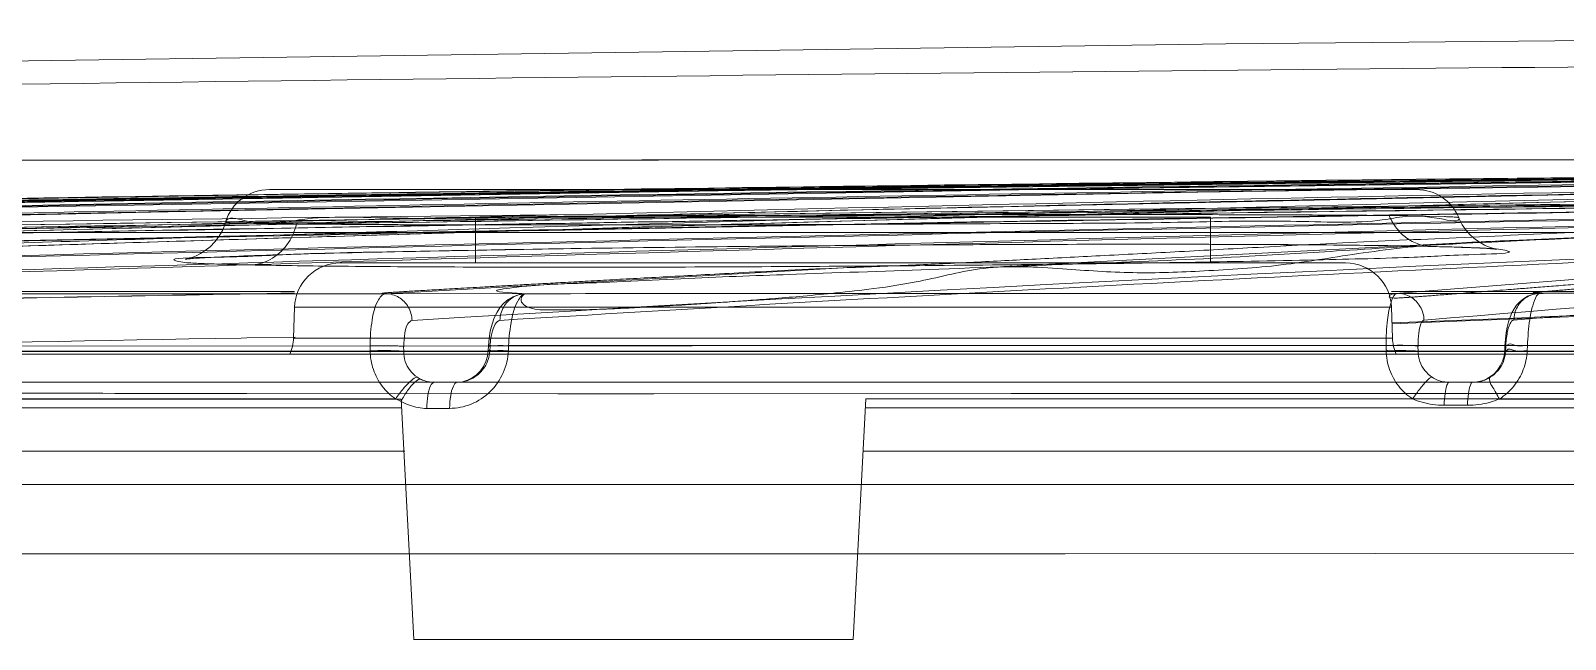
# Model space of a CAD drawing. Header units: millimetres. Extents: x 5438 to 6032, y -2661 to -1821.
# Drawn here: x 5810.656 to 5814.833, y -2148.665 to -2147.007 of the extents above; entities that cross this region are included whole.
import ezdxf

# ---------------------------------------------------------------- set-up
doc = ezdxf.new("R2010")
doc.units = ezdxf.units.MM
doc.header["$LTSCALE"] = 0.1
doc.layers.get('0').update_dxf_attribs({"lineweight": 15})

msp = doc.modelspace()

# ---------------------------------------------------------------- linework, layer by layer
for p, q in [((5811.3054, -2147.44), (5814.4279, -2147.44)), ((5813.8667, -2147.515), (5811.8666, -2147.515)), ((5811.8666, -2147.64), (5811.8666, -2147.515)), ((5813.6131, -2147.5081), (5813.5751, -2147.508)), ((5813.8667, -2147.64), (5813.8667, -2147.515)), ((5814.5051, -2147.5133), (5814.3531, -2147.5107)), ((5812.9201, -2147.5575), (5811.6704, -2147.5569)), ((5814.5861, -2147.5837), (5813.3043, -2147.6495)), ((5811.4987, -2147.64), (5814.2346, -2147.64)), ((5812.9318, -2147.6497), (5811.6202, -2147.7238)), ((5815.3551, -2147.6461), (5814.3708, -2147.7229)), ((5811.6227, -2147.7238), (5804.5407, -2147.7265)), ((5806.7683, -2147.7259), (5814.3757, -2147.7228)), ((5811.3738, -2147.718), (5810.4028, -2147.718)), ((5812.0015, -2147.7236), (5811.9995, -2147.7238)), ((5821.1531, -2147.718), (5814.3595, -2147.718)), ((5814.7603, -2147.7228), (5814.7587, -2147.7229)), ((5814.7646, -2147.7226), (5822.724, -2147.7223)), ((5811.3738, -2147.7607), (5811.3708, -2147.8444)), ((5814.3595, -2147.7607), (5811.3738, -2147.7607)), ((5814.3595, -2147.7607), (5814.3625, -2147.8444)), ((5814.361, -2147.8033), (5814.4079, -2147.8014)), ((5814.4681, -2147.8014), (5814.3614, -2147.8057)), ((5804.4435, -2147.8686), (5811.5793, -2147.8659)), ((5814.345, -2147.8649), (5806.6903, -2147.8681)), ((5811.2287, -2147.8444), (5811.2437, -2147.8441)), ((5811.2437, -2147.8441), (5811.3752, -2147.8417)), ((5811.3708, -2147.8444), (5814.3625, -2147.8444)), ((5811.5793, -2147.8659), (5811.5793, -2147.8793)), ((5811.671, -2147.8806), (5811.6706, -2147.8672)), ((5811.9009, -2147.8793), (5811.9016, -2147.8658)), ((5811.9059, -2147.8675), (5811.9016, -2147.8658)), ((5811.9059, -2147.8675), (5811.9054, -2147.8806)), ((5811.9564, -2147.8658), (5811.9558, -2147.8793)), ((5811.9564, -2147.8647), (5822.7261, -2147.8658)), ((5814.345, -2147.8649), (5814.3452, -2147.8769)), ((5814.4317, -2147.8662), (5814.4321, -2147.8806)), ((5814.6686, -2147.8655), (5814.6679, -2147.8796)), ((5814.6704, -2147.8806), (5814.671, -2147.8665)), ((5814.7293, -2147.8793), (5814.7299, -2147.8647)), ((5822.7263, -2147.8645), (5814.7299, -2147.8644)), ((5846.4445, -2147.8886), (5799.3983, -2147.8886)), ((5799.6449, -2147.8806), (5817.4746, -2147.8806)), ((5799.6537, -2147.8806), (5821.6077, -2147.8806)), ((5799.8825, -2147.8807), (5820.276, -2147.8806)), ((5801.8827, -2147.8887), (5838.0729, -2147.8887)), ((5811.9054, -2147.8806), (5811.9009, -2147.8793)), ((5821.5286, -2147.965), (5799.6394, -2147.965)), ((5811.8164, -2147.965), (5811.754, -2147.965)), ((5814.7178, -2147.9956), (5820.113, -2147.9938)), ((5799.8414, -2148.0341), (5811.6649, -2148.0342)), ((5811.6492, -2148.0104), (5804.3854, -2148.0104)), ((5806.6227, -2148.0104), (5811.6637, -2148.0106)), ((5811.0134, -2147.9952), (5811.1108, -2147.9953)), ((5811.1108, -2147.9953), (5811.138, -2147.9953)), ((5811.138, -2147.9953), (5811.1532, -2147.9953)), ((5811.1532, -2147.9953), (5811.229, -2147.9954)), ((5811.229, -2147.9954), (5811.2443, -2147.9954)), ((5811.2443, -2147.9954), (5812.0901, -2147.996)), ((5811.6639, -2148.0172), (5811.6492, -2148.0104)), ((5811.6981, -2148.6651), (5811.6637, -2148.0105)), ((5811.7336, -2148.0361), (5811.7957, -2148.0361)), ((5812.0901, -2147.996), (5812.266, -2147.996)), ((5812.266, -2147.996), (5812.3518, -2147.996)), ((5812.3518, -2147.996), (5813.3247, -2147.9959)), ((5812.8944, -2148.6651), (5812.9287, -2148.0104)), ((5822.9213, -2148.034), (5812.9271, -2148.0341)), ((5812.9272, -2148.0341), (5822.9207, -2148.0341)), ((5812.9286, -2148.0104), (5814.4171, -2148.0104)), ((5822.8013, -2148.0104), (5812.9287, -2148.0104)), ((5813.3247, -2147.9959), (5813.3641, -2147.9959)), ((5813.3641, -2147.9959), (5813.6145, -2147.9959)), ((5813.6145, -2147.9959), (5813.6552, -2147.9958)), ((5813.6552, -2147.9958), (5814.4865, -2147.9956)), ((5814.4865, -2147.9956), (5814.5762, -2147.9956)), ((5814.5664, -2148.0275), (5814.503, -2148.0275)), ((5814.5762, -2147.9956), (5814.5929, -2147.9956)), ((5814.5929, -2147.9956), (5814.7178, -2147.9956)), ((5814.6533, -2148.0105), (5822.8015, -2148.0106)), ((5799.9659, -2148.1525), (5811.6737, -2148.1525)), ((5832.9217, -2148.1525), (5812.9212, -2148.1525)), ((5811.0208, -2148.2435), (5809.8535, -2148.2435)), ((5811.1024, -2148.2435), (5811.0208, -2148.2435)), ((5811.1692, -2148.2435), (5811.1024, -2148.2435)), ((5811.4199, -2148.2435), (5811.1692, -2148.2435)), ((5811.4819, -2148.2435), (5811.4199, -2148.2435)), ((5811.5706, -2148.2435), (5811.4819, -2148.2435)), ((5811.6023, -2148.2435), (5811.5706, -2148.2435)), ((5811.6894, -2148.2435), (5811.6023, -2148.2435)), ((5812.2597, -2148.2435), (5811.6894, -2148.2435)), ((5812.292, -2148.2435), (5812.2597, -2148.2435)), ((5812.6888, -2148.2435), (5812.292, -2148.2435)), ((5812.8381, -2148.2435), (5812.6888, -2148.2435)), ((5812.9231, -2148.2435), (5812.8381, -2148.2435)), ((5813.0011, -2148.2435), (5812.9231, -2148.2435)), ((5813.033, -2148.2435), (5813.0011, -2148.2435)), ((5813.171, -2148.2435), (5813.033, -2148.2435)), ((5813.4696, -2148.2435), (5813.171, -2148.2435)), ((5813.5646, -2148.2435), (5813.4696, -2148.2435)), ((5813.6848, -2148.2435), (5813.5646, -2148.2435)), ((5813.7334, -2148.2435), (5813.6848, -2148.2435)), ((5813.788, -2148.2435), (5813.7334, -2148.2435)), ((5813.8225, -2148.2435), (5813.788, -2148.2435)), ((5813.8413, -2148.2435), (5813.8225, -2148.2435)), ((5813.8864, -2148.2435), (5813.8413, -2148.2435)), ((5814.0413, -2148.2435), (5813.8864, -2148.2435)), ((5814.1119, -2148.2435), (5814.0413, -2148.2435)), ((5817.0709, -2148.2436), (5814.1119, -2148.2435)), ((5811.5152, -2148.4318), (5804.4841, -2148.4326)), ((5811.5685, -2148.4318), (5811.5152, -2148.4318)), ((5812.3037, -2148.4318), (5811.5685, -2148.4318)), ((5813.471, -2148.4318), (5812.3037, -2148.4318)), ((5814.3174, -2148.4317), (5813.471, -2148.4318)), ((5822.9213, -2148.4331), (5814.3174, -2148.4317)), ((5811.698, -2148.6651), (5812.8943, -2148.6651))]:
    msp.add_line(p, q)
for points in [[(5817.791, -2147.0072), (5813.9086, -2147.0429), (5810.0732, -2147.0975), (5806.3275, -2147.1693), (5802.6992, -2147.2562)], [(5817.3605, -2147.3852), (5814.4281, -2147.4121), (5811.4924, -2147.4503), (5808.5535, -2147.4998), (5805.6115, -2147.5606), (5802.6665, -2147.6327), (5799.7183, -2147.7161)], [(5817.395, -2147.3851), (5814.4592, -2147.412), (5811.5196, -2147.4502), (5808.5762, -2147.4996), (5805.6291, -2147.5604), (5802.6782, -2147.6326), (5799.7237, -2147.7161)], [(5817.7597, -2147.3839), (5814.9752, -2147.4094), (5812.1172, -2147.4465), (5809.1856, -2147.4956), (5806.1804, -2147.5569), (5803.1017, -2147.6308), (5799.9495, -2147.7174)], [(5817.9613, -2147.3833), (5815.3094, -2147.4076), (5812.5271, -2147.4437), (5809.6147, -2147.4923), (5806.572, -2147.554), (5803.3992, -2147.6293), (5800.0963, -2147.7182)], [(5819.1259, -2147.3801), (5816.5474, -2147.4067), (5813.8328, -2147.4475), (5810.9822, -2147.5018), (5807.9955, -2147.568), (5804.8728, -2147.6434), (5801.614, -2147.7246)], [(5818.4761, -2147.3818), (5815.9987, -2147.4052), (5813.3983, -2147.4401), (5810.6749, -2147.4866), (5807.8284, -2147.5441), (5804.859, -2147.612), (5801.7666, -2147.6891)], [(5817.3532, -2147.3853), (5814.1805, -2147.4148), (5811.1005, -2147.4561), (5808.1132, -2147.5079), (5805.2185, -2147.5691), (5802.4165, -2147.6389)], [(5819.8909, -2147.3786), (5817.6306, -2147.4045), (5815.2509, -2147.4449), (5812.7519, -2147.4989), (5810.1337, -2147.5655), (5807.3961, -2147.6423), (5804.5394, -2147.7266)], [(5820.3095, -2147.3779), (5818.5528, -2147.3991), (5816.7139, -2147.4313), (5814.7928, -2147.4744), (5812.7896, -2147.5281), (5810.7042, -2147.5915), (5808.5367, -2147.6637)], [(5821.2029, -2147.3768), (5819.9701, -2147.3967), (5818.692, -2147.4268), (5817.3686, -2147.4678), (5816, -2147.52), (5814.5861, -2147.5837)], [(5811.1869, -2147.5286), (5811.1787, -2147.5493), (5811.1684, -2147.5673), (5811.1567, -2147.5826), (5811.1438, -2147.5956), (5811.1306, -2147.6061), (5811.1178, -2147.6142), (5811.106, -2147.6202), (5811.0965, -2147.624), (5811.0892, -2147.6265), (5811.0838, -2147.628), (5811.0801, -2147.6288), (5811.0776, -2147.6294), (5811.0763, -2147.6296), (5811.0757, -2147.6297), (5811.0759, -2147.6297), (5811.0767, -2147.6296), (5811.0782, -2147.6294), (5811.0802, -2147.6292), (5811.0828, -2147.6289), (5811.0858, -2147.6286), (5811.0894, -2147.6283), (5811.0936, -2147.628), (5811.0982, -2147.6276), (5811.1033, -2147.6273), (5811.109, -2147.6269), (5811.1152, -2147.6265), (5811.122, -2147.6261), (5811.1293, -2147.6256), (5811.1372, -2147.6252), (5811.1457, -2147.6248), (5811.1547, -2147.6243), (5811.1644, -2147.6238), (5811.1747, -2147.6234), (5811.1857, -2147.6229), (5811.1972, -2147.6224), (5811.2095, -2147.6219), (5811.2224, -2147.6214), (5811.2359, -2147.6208), (5811.2502, -2147.6203), (5811.2652, -2147.6198), (5811.2809, -2147.6192), (5811.2973, -2147.6187), (5811.3145, -2147.6181), (5811.3325, -2147.6175), (5811.3512, -2147.617), (5811.3708, -2147.6164), (5811.3911, -2147.6158), (5811.4122, -2147.6152), (5811.4342, -2147.6146), (5811.4571, -2147.614), (5811.4808, -2147.6134), (5811.5053, -2147.6127), (5811.5308, -2147.6121), (5811.5571, -2147.6115), (5811.5844, -2147.6109), (5811.6126, -2147.6102), (5811.6417, -2147.6096), (5811.6717, -2147.6089), (5811.7027, -2147.6083), (5811.7347, -2147.6076), (5811.7676, -2147.607), (5811.8015, -2147.6063), (5811.8363, -2147.6057), (5811.872, -2147.605), (5811.9087, -2147.6044), (5811.9463, -2147.6037), (5811.9849, -2147.6031), (5812.0244, -2147.6024), (5812.0648, -2147.6018), (5812.1061, -2147.6012), (5812.1482, -2147.6005), (5812.1912, -2147.5999), (5812.235, -2147.5993), (5812.2797, -2147.5987), (5812.325, -2147.5981), (5812.3712, -2147.5975), (5812.4181, -2147.597), (5812.4656, -2147.5964), (5812.5139, -2147.5959), (5812.5627, -2147.5953), (5812.6122, -2147.5948), (5812.6622, -2147.5943), (5812.7128, -2147.5938), (5812.7639, -2147.5933), (5812.8154, -2147.5929), (5812.8673, -2147.5925), (5812.9195, -2147.592), (5812.9721, -2147.5917), (5813.025, -2147.5913), (5813.0782, -2147.5909), (5813.1315, -2147.5906), (5813.185, -2147.5903), (5813.2387, -2147.59), (5813.2924, -2147.5898), (5813.3461, -2147.5896), (5813.3997, -2147.5894), (5813.4532, -2147.5892), (5813.5066, -2147.5891), (5813.5598, -2147.589), (5813.6127, -2147.589), (5813.6652, -2147.5889), (5813.7174, -2147.589), (5813.7691, -2147.589), (5813.8203, -2147.5891), (5813.8708, -2147.5892), (5813.9207, -2147.5894), (5813.9699, -2147.5896), (5814.0183, -2147.5898), (5814.0657, -2147.5901), (5814.1121, -2147.5904), (5814.1575, -2147.5907), (5814.2017, -2147.5911), (5814.2447, -2147.5916), (5814.2863, -2147.592), (5814.3264, -2147.5926), (5814.3649, -2147.5931), (5814.4017, -2147.5938), (5814.4366, -2147.5944), (5814.4695, -2147.5951)], [(5814.4695, -2147.5951), (5814.4826, -2147.5954), (5814.4952, -2147.5958), (5814.5073, -2147.5961), (5814.5189, -2147.5964), (5814.5299, -2147.5967), (5814.5405, -2147.5971), (5814.5505, -2147.5974), (5814.56, -2147.5977), (5814.5691, -2147.5981), (5814.5776, -2147.5984), (5814.5857, -2147.5987), (5814.5933, -2147.5991), (5814.6004, -2147.5994), (5814.607, -2147.5997), (5814.6131, -2147.6), (5814.6188, -2147.6004), (5814.624, -2147.6007), (5814.6287, -2147.601), (5814.633, -2147.6013), (5814.6367, -2147.6016), (5814.64, -2147.6019), (5814.6427, -2147.6021), (5814.6449, -2147.6023), (5814.6465, -2147.6025), (5814.6475, -2147.6026), (5814.6477, -2147.6026), (5814.6472, -2147.6026), (5814.6455, -2147.6023), (5814.6427, -2147.6017), (5814.6381, -2147.6006), (5814.6319, -2147.5988), (5814.6233, -2147.5957), (5814.6126, -2147.591), (5814.6008, -2147.5845), (5814.5884, -2147.576), (5814.5758, -2147.5653), (5814.5638, -2147.5523), (5814.5521, -2147.5361), (5814.5418, -2147.5162)], [(5811.9993, -2147.7238), (5811.9834, -2147.7263), (5811.9684, -2147.7318), (5811.9553, -2147.7394), (5811.9437, -2147.7491), (5811.9336, -2147.7606), (5811.925, -2147.7739), (5811.9175, -2147.7893), (5811.9114, -2147.8064), (5811.9067, -2147.8254), (5811.9033, -2147.8455), (5811.9016, -2147.8658)], [(5814.7586, -2147.7229), (5814.7437, -2147.7256), (5814.7302, -2147.7307), (5814.7187, -2147.7375), (5814.7087, -2147.7457), (5814.7003, -2147.755), (5814.6933, -2147.7651), (5814.6875, -2147.7759), (5814.6826, -2147.7876), (5814.6784, -2147.8005), (5814.6749, -2147.8146), (5814.672, -2147.8304), (5814.6699, -2147.8474), (5814.6686, -2147.8655)], [(5811.9009, -2147.8793), (5811.8989, -2147.8939), (5811.8946, -2147.9081), (5811.8881, -2147.9215), (5811.8796, -2147.9336), (5811.8694, -2147.9442), (5811.8576, -2147.9529), (5811.8447, -2147.9595), (5811.8308, -2147.9636), (5811.8164, -2147.965)], [(5814.6679, -2147.8796), (5814.6661, -2147.8936), (5814.6621, -2147.9073), (5814.6559, -2147.9203), (5814.6479, -2147.9322), (5814.638, -2147.9426), (5814.6268, -2147.9513)], [(5814.6267, -2147.9513), (5814.6167, -2147.9569), (5814.6055, -2147.9612), (5814.5934, -2147.964), (5814.5806, -2147.965)]]:
    msp.add_lwpolyline(points)
for centre, radius, start, end in [((5811.3054, -2147.565), 0.125, 90, 162.9182), ((5823.7416, -2345.2887), 197.8591, 90.821909, 93.490905), ((5814.4279, -2147.565), 0.125, 23.1916, 90), ((5823.0064, -2919.2483), 771.8113, 90.4170255, 91.7289886), ((5822.9868, -2917.65), 770.2129, 90.4180088, 91.7305396), ((5822.9207, -3061.0105), 913.5665, 90.6755085, 91.3268243), ((5811.4987, -2147.765), 0.125, 90, 178), ((5814.2346, -2147.765), 0.125, 2, 90), ((5828.1411, -3078.9824), 931.4117, 91.0315391, 91.3218266), ((5828.2381, -3083.3516), 935.7816, 91.0326652, 91.3215972), ((5824.9052, -2405.1778), 257.5903, 91.824295, 92.335559), ((5825.0725, -2407.6576), 260.0725, 91.843727, 92.336885), ((5828.428, -3090.6374), 942.9499, 91.045131, 91.183376), ((5811.2459, -2147.84), 0.125, 336.8944, 358), ((5811.619, -2149.0837), 1.2184, 90.8794, 91.865), ((5814.386, -2149.1542), 1.2899, 91.181, 91.8185), ((5814.4874, -2147.84), 0.125, 182, 203.1056), ((5811.6196, -2149.1129), 1.2343, 90.8859, 91.8668), ((5811.7556, -2147.8797), 0.0859, 236.3683, 242.639)]:
    msp.add_arc(centre, radius, start, end)
for points, knots in [([(5799.9338, -2147.3586), (5803.7643, -2147.2626), (5811.4267, -2147.1187), (5822.922, -2147.0467), (5834.4173, -2147.1187), (5842.0796, -2147.2627), (5845.9102, -2147.3586)], [0, 0, 0, 0, 0.25, 0.5, 0.75, 1, 1, 1, 1]), ([(5799.1737, -2147.3571), (5799.1743, -2147.3571), (5799.1768, -2147.3571), (5799.1824, -2147.3571), (5799.1916, -2147.3572), (5799.2114, -2147.3572), (5799.2453, -2147.3573), (5799.3243, -2147.3574), (5799.4598, -2147.3577), (5799.6197, -2147.358), (5799.7769, -2147.3583), (5799.9182, -2147.3585), (5800.0832, -2147.3588), (5800.2861, -2147.3592), (5800.5487, -2147.3595), (5800.8157, -2147.3597), (5801.0779, -2147.3599), (5801.3186, -2147.3601), (5801.5933, -2147.3602), (5802.035, -2147.3604), (5802.6875, -2147.3606), (5803.5845, -2147.3607), (5804.625, -2147.3607), (5805.7913, -2147.3605), (5807.0588, -2147.3602), (5808.8812, -2147.3601), (5810.7637, -2147.3598), (5812.6903, -2147.3594), (5814.1683, -2147.3592), (5815.658, -2147.3592), (5817.1566, -2147.3593), (5818.6631, -2147.3598), (5820.1275, -2147.3605), (5821.5477, -2147.3614), (5822.4633, -2147.3618), (5822.9213, -2147.3619)], [0, 0, 0, 0, 0.000078, 0.000312, 0.000702, 0.001247, 0.002806, 0.004989, 0.011227, 0.019924, 0.025187, 0.031083, 0.037783, 0.046023, 0.056721, 0.070956, 0.07975, 0.089844, 0.10137, 0.114443, 0.145647, 0.183798, 0.227763, 0.277088, 0.331133, 0.387887, 0.507311, 0.568943, 0.631279, 0.694023, 0.75713, 0.820596, 0.884336, 0.942135, 1, 1, 1, 1]), ([(5822.9216, -2147.3609), (5822.7719, -2147.3609), (5822.4732, -2147.3608), (5822.024, -2147.3607), (5821.5743, -2147.3604), (5821.1273, -2147.3602), (5820.687, -2147.36), (5820.2514, -2147.3598), (5819.8103, -2147.3597), (5819.3494, -2147.3595), (5818.8544, -2147.3594), (5818.3107, -2147.3593), (5817.7051, -2147.3592), (5817.0252, -2147.3592), (5816.2601, -2147.3592), (5815.4, -2147.3592), (5814.4376, -2147.3592), (5813.3616, -2147.3593), (5812.1602, -2147.3595), (5810.8471, -2147.3597), (5809.5014, -2147.3599), (5808.2257, -2147.3602), (5807.0926, -2147.3604), (5806.1029, -2147.3605), (5805.2279, -2147.3606), (5804.4435, -2147.3606), (5803.7374, -2147.3606), (5803.1032, -2147.3606), (5802.533, -2147.3605), (5802.0177, -2147.3604), (5801.55, -2147.3601), (5801.1287, -2147.36), (5800.7579, -2147.3598), (5800.44, -2147.3594), (5800.1717, -2147.359), (5800.0083, -2147.3587), (5799.9338, -2147.3586)], [0, 0, 0, 0, 0.019536, 0.038982, 0.058621, 0.078223, 0.09732, 0.11608, 0.135062, 0.154893, 0.176221, 0.199673, 0.22584, 0.25526, 0.288397, 0.325695, 0.367502, 0.413999, 0.466116, 0.524291, 0.585359, 0.641741, 0.690769, 0.733236, 0.770895, 0.804967, 0.835605, 0.86304, 0.887734, 0.910011, 0.930285, 0.948779, 0.964986, 0.978676, 0.99027, 1, 1, 1, 1]), ([(5799.7182, -2147.7161), (5801.6825, -2147.6568), (5805.6069, -2147.5532), (5811.4878, -2147.4429), (5815.4044, -2147.3994), (5817.3605, -2147.3852)], [0, 0, 0, 0, 0.334098, 0.667429, 1, 1, 1, 1]), ([(5817.395, -2147.3851), (5815.4365, -2147.3993), (5811.5143, -2147.4427), (5805.6237, -2147.553), (5801.692, -2147.6567), (5799.7237, -2147.7161)], [0, 0, 0, 0, 0.332429, 0.665762, 1, 1, 1, 1]), ([(5817.6246, -2147.3844), (5815.5458, -2147.3995), (5811.5003, -2147.4465), (5805.6009, -2147.562), (5801.7807, -2147.6629), (5799.9268, -2147.7172)], [0, 0, 0, 0, 0.352331, 0.685663, 1, 1, 1, 1]), ([(5799.9496, -2147.7174), (5801.8125, -2147.6631), (5805.6542, -2147.562), (5811.591, -2147.4461), (5815.6649, -2147.399), (5817.7597, -2147.3839)], [0, 0, 0, 0, 0.313872, 0.647204, 1, 1, 1, 1]), ([(5800.0667, -2147.718), (5801.8975, -2147.6656), (5805.6979, -2147.5656), (5811.6072, -2147.4477), (5815.6858, -2147.3993), (5817.7945, -2147.3838)], [0, 0, 0, 0, 0.309886, 0.643216, 1, 1, 1, 1]), ([(5817.9614, -2147.3833), (5815.8333, -2147.3986), (5811.7199, -2147.4472), (5805.7649, -2147.5656), (5801.9383, -2147.6658), (5800.0964, -2147.7182)], [0, 0, 0, 0, 0.357311, 0.690642, 1, 1, 1, 1]), ([(5818.2497, -2147.3824), (5816.0838, -2147.3987), (5811.9451, -2147.4513), (5806.0275, -2147.5761), (5802.2759, -2147.6735), (5800.4967, -2147.7206)], [0, 0, 0, 0, 0.365951, 0.699282, 1, 1, 1, 1]), ([(5801.4848, -2147.7243), (5801.9506, -2147.7127), (5802.8824, -2147.6892), (5804.3357, -2147.6527), (5805.8456, -2147.615), (5807.4676, -2147.5754), (5809.1466, -2147.5361), (5810.9388, -2147.497), (5812.7882, -2147.4606), (5814.7511, -2147.4274), (5816.7706, -2147.3999), (5818.1548, -2147.3862), (5818.8468, -2147.3808)], [0, 0, 0, 0, 0.08048, 0.161025, 0.251157, 0.341392, 0.441323, 0.541288, 0.651081, 0.760873, 0.880434, 1, 1, 1, 1]), ([(5819.1261, -2147.3801), (5818.4242, -2147.3855), (5817.0204, -2147.3991), (5814.9738, -2147.4268), (5812.9864, -2147.4603), (5811.1172, -2147.497), (5809.3076, -2147.5364), (5807.6161, -2147.5759), (5805.984, -2147.6155), (5804.4688, -2147.6532), (5803.0126, -2147.6897), (5802.0804, -2147.7129), (5801.6145, -2147.7245)], [0, 0, 0, 0, 0.120226, 0.240446, 0.350569, 0.460687, 0.560657, 0.660585, 0.75049, 0.840289, 0.920178, 1, 1, 1, 1]), ([(5801.7668, -2147.689), (5803.4545, -2147.6453), (5806.9986, -2147.5564), (5812.5683, -2147.4441), (5816.4506, -2147.3967), (5818.4762, -2147.3818)], [0, 0, 0, 0, 0.303056, 0.636386, 1, 1, 1, 1]), ([(5804.5407, -2147.7265), (5804.8832, -2147.7164), (5805.6473, -2147.6936), (5806.8723, -2147.6578), (5808.2702, -2147.6174), (5809.8131, -2147.5743), (5811.5162, -2147.5291), (5813.3798, -2147.4834), (5815.4064, -2147.4401), (5817.595, -2147.4028), (5819.108, -2147.3853), (5819.8913, -2147.3786)], [0, 0, 0, 0, 0.066948, 0.149355, 0.239448, 0.340177, 0.450927, 0.572318, 0.704391, 0.846952, 1, 1, 1, 1]), ([(5806.4363, -2147.7261), (5806.5318, -2147.7222), (5806.7391, -2147.7143), (5807.0762, -2147.7024), (5807.466, -2147.6889), (5807.9145, -2147.6739), (5808.4216, -2147.6575), (5808.9829, -2147.6393), (5809.6016, -2147.6185), (5810.3005, -2147.5952), (5811.0951, -2147.5709), (5811.9992, -2147.543), (5813.0098, -2147.5142), (5814.1378, -2147.4838), (5815.3902, -2147.4531), (5816.78, -2147.4235), (5818.3213, -2147.397), (5819.4008, -2147.3838), (5819.968, -2147.3784)], [0, 0, 0, 0, 0.021189, 0.04597, 0.074744, 0.107634, 0.145422, 0.187186, 0.232097, 0.282629, 0.342156, 0.408281, 0.483095, 0.566222, 0.658368, 0.760734, 0.874289, 1, 1, 1, 1]), ([(5806.7683, -2147.7259), (5806.8626, -2147.722), (5807.0687, -2147.7268), (5807.405, -2147.7251), (5807.7983, -2147.7127), (5808.2327, -2147.6747), (5808.6897, -2147.6591), (5809.1688, -2147.6422), (5809.695, -2147.6244), (5810.2976, -2147.6047), (5810.9841, -2147.5828), (5811.757, -2147.5591), (5812.6257, -2147.5324), (5813.5975, -2147.5052), (5814.6819, -2147.4767), (5815.8878, -2147.4481), (5817.2279, -2147.4205), (5818.717, -2147.3955), (5819.761, -2147.3829), (5820.31, -2147.3779)], [0, 0, 0, 0, 0.020905, 0.045625, 0.074486, 0.108011, 0.142138, 0.175725, 0.21418, 0.25873, 0.309241, 0.366286, 0.429968, 0.501698, 0.581586, 0.670189, 0.768802, 0.878424, 1, 1, 1, 1]), ([(5820.8326, -2147.3772), (5820.5398, -2147.3809), (5819.9796, -2147.3895), (5819.1763, -2147.406), (5818.4446, -2147.4244), (5817.7785, -2147.4439), (5817.1713, -2147.4638), (5816.6191, -2147.4834), (5816.116, -2147.5028), (5815.6601, -2147.5212), (5815.2503, -2147.5385), (5814.8809, -2147.5556), (5814.5452, -2147.571), (5814.2479, -2147.5839), (5813.9925, -2147.5975), (5813.7726, -2147.6098), (5813.5724, -2147.6199), (5813.3866, -2147.6294), (5813.2124, -2147.6385), (5813.0412, -2147.6466), (5812.8764, -2147.6526), (5812.7272, -2147.6592), (5812.6018, -2147.6658), (5812.4952, -2147.6716), (5812.4015, -2147.6766), (5812.3179, -2147.6812), (5812.2428, -2147.6854), (5812.1749, -2147.6891), (5812.1134, -2147.6926), (5812.0574, -2147.6957), (5812.0064, -2147.6986), (5811.9599, -2147.7012), (5811.9175, -2147.7037), (5811.8788, -2147.7059), (5811.8434, -2147.7079), (5811.811, -2147.7098), (5811.7814, -2147.7115), (5811.7542, -2147.7131), (5811.7294, -2147.7146), (5811.7067, -2147.7159), (5811.686, -2147.7171), (5811.6673, -2147.7183), (5811.6503, -2147.7193), (5811.6361, -2147.7202), (5811.6233, -2147.7212), (5811.6173, -2147.7216), (5811.6092, -2147.7227), (5811.6171, -2147.7238), (5811.6198, -2147.7237), (5811.6227, -2147.7238)], [0, 0, 0, 0, 0.095079, 0.18188, 0.260839, 0.33269, 0.398233, 0.458057, 0.512097, 0.561684, 0.60617, 0.645254, 0.68175, 0.715272, 0.741857, 0.764784, 0.786775, 0.806919, 0.825191, 0.843417, 0.862546, 0.878731, 0.891917, 0.903307, 0.913381, 0.922388, 0.930485, 0.937808, 0.944454, 0.950501, 0.956008, 0.96103, 0.965614, 0.9698, 0.973627, 0.977128, 0.980331, 0.983265, 0.98595, 0.988404, 0.990643, 0.992679, 0.994513, 0.996114, 0.997431, 0.998358, 0.998726, 0.999058, 1, 1, 1, 1]), ([(5812.0035, -2147.7236), (5811.9767, -2147.7223), (5811.8831, -2147.7181), (5812.039, -2147.6976), (5812.1727, -2147.6962), (5812.4484, -2147.6807), (5812.769, -2147.6697), (5813.1483, -2147.6558), (5813.5583, -2147.6413), (5813.9246, -2147.6256), (5814.2484, -2147.6047), (5814.6226, -2147.5818), (5815.0905, -2147.5633), (5815.6328, -2147.5368), (5816.2098, -2147.5132), (5816.8734, -2147.4866), (5817.6132, -2147.4603), (5818.4367, -2147.4341), (5819.2886, -2147.4112), (5820.2252, -2147.391), (5820.8609, -2147.381), (5821.2036, -2147.3768)], [0, 0, 0, 0, 0.008593, 0.014647, 0.032289, 0.064409, 0.095959, 0.137351, 0.18512, 0.227608, 0.254696, 0.289056, 0.347648, 0.404633, 0.462936, 0.532578, 0.617305, 0.700008, 0.796403, 0.890225, 1, 1, 1, 1]), ([(5821.2036, -2147.3768), (5820.8961, -2147.3806), (5820.3384, -2147.3891), (5819.5274, -2147.4055), (5818.8047, -2147.4233), (5818.1514, -2147.4421), (5817.5996, -2147.4599), (5817.1383, -2147.4758), (5816.7272, -2147.491), (5816.3258, -2147.5071), (5815.9337, -2147.5226), (5815.5715, -2147.5379), (5815.2617, -2147.5541), (5814.9886, -2147.5679), (5814.7468, -2147.5766), (5814.5135, -2147.5849), (5814.2885, -2147.6089), (5814.0646, -2147.6488), (5813.8549, -2147.6621), (5813.6562, -2147.67), (5813.4569, -2147.6551), (5813.2607, -2147.6423), (5813.0927, -2147.6892), (5812.958, -2147.7094), (5812.8516, -2147.7215), (5812.7621, -2147.7299), (5812.6852, -2147.7364), (5812.6187, -2147.7415), (5812.5608, -2147.7457), (5812.5098, -2147.7492), (5812.4646, -2147.7521), (5812.4241, -2147.7547), (5812.3875, -2147.7569), (5812.3537, -2147.7589), (5812.3221, -2147.7606), (5812.2913, -2147.7623), (5812.2605, -2147.7638), (5812.2226, -2147.7655), (5812.1756, -2147.767), (5812.1217, -2147.7687), (5812.0661, -2147.7661), (5812.0227, -2147.7698), (5811.9814, -2147.7454), (5811.997, -2147.7233), (5812.0035, -2147.7236)], [0, 0, 0, 0, 0.099653, 0.180729, 0.262813, 0.333913, 0.39248, 0.441705, 0.483488, 0.525752, 0.571889, 0.610623, 0.6432, 0.672414, 0.699243, 0.721578, 0.748058, 0.772485, 0.795168, 0.8161, 0.836806, 0.860032, 0.879077, 0.892856, 0.904164, 0.913766, 0.922011, 0.929145, 0.935372, 0.940842, 0.945707, 0.950049, 0.953975, 0.957602, 0.961, 0.964262, 0.967576, 0.971002, 0.976556, 0.982796, 0.988557, 0.994241, 0.997885, 1, 1, 1, 1]), ([(5819.5678, -2147.3792), (5818.6987, -2147.3868), (5817.0054, -2147.4073), (5814.5328, -2147.4521), (5812.9294, -2147.4886), (5812.1502, -2147.5075)], [0, 0, 0, 0, 0.351464, 0.684792, 1, 1, 1, 1]), ([(5821.2904, -2147.3767), (5821.1091, -2147.3795), (5820.7616, -2147.3861), (5820.262, -2147.3981), (5819.8047, -2147.4113), (5819.3864, -2147.4252), (5819.0036, -2147.4395), (5818.6524, -2147.454), (5818.3311, -2147.468), (5818.0376, -2147.4818), (5817.7694, -2147.4956), (5817.5243, -2147.5081), (5817.3015, -2147.5201), (5817.0994, -2147.5322), (5816.914, -2147.5434), (5816.7436, -2147.5528), (5816.5887, -2147.5623), (5816.4463, -2147.5716), (5816.3155, -2147.5793), (5816.2023, -2147.5879), (5816.1012, -2147.5935), (5816.0064, -2147.6177), (5815.9043, -2147.6282), (5815.8047, -2147.6342), (5815.7142, -2147.6405), (5815.6328, -2147.6455), (5815.5581, -2147.6508), (5815.4818, -2147.6524), (5815.396, -2147.6416), (5815.3038, -2147.6508), (5815.216, -2147.67), (5815.1336, -2147.6758), (5815.0555, -2147.6824), (5814.9812, -2147.6886), (5814.9144, -2147.6939), (5814.8553, -2147.6985), (5814.8025, -2147.7027), (5814.7549, -2147.7064), (5814.712, -2147.7098), (5814.6731, -2147.7129), (5814.6377, -2147.7157), (5814.6055, -2147.7182), (5814.5761, -2147.7205), (5814.5494, -2147.7227), (5814.5249, -2147.7246), (5814.5026, -2147.7263), (5814.4822, -2147.7279), (5814.4636, -2147.7294), (5814.4466, -2147.7307), (5814.431, -2147.7319), (5814.4167, -2147.7329), (5814.4037, -2147.7338), (5814.3918, -2147.7346), (5814.381, -2147.7352), (5814.3715, -2147.7356), (5814.3633, -2147.7354), (5814.3574, -2147.7351), (5814.3522, -2147.732), (5814.3564, -2147.7261), (5814.3643, -2147.7237), (5814.3715, -2147.7227), (5814.3757, -2147.7228)], [0, 0, 0, 0, 0.077971, 0.149487, 0.214858, 0.274693, 0.329463, 0.379574, 0.425841, 0.467788, 0.505904, 0.541311, 0.573334, 0.601873, 0.62837, 0.65318, 0.675253, 0.695092, 0.714573, 0.731564, 0.743953, 0.75799, 0.773498, 0.787992, 0.80091, 0.812517, 0.823042, 0.833139, 0.845249, 0.860101, 0.872666, 0.883882, 0.895546, 0.906404, 0.915922, 0.924359, 0.931912, 0.938711, 0.944856, 0.950431, 0.955502, 0.960119, 0.964326, 0.968163, 0.971665, 0.974862, 0.977784, 0.980457, 0.9829, 0.985137, 0.987183, 0.989049, 0.990752, 0.992301, 0.993683, 0.994878, 0.995787, 0.996338, 0.996946, 0.998205, 1, 1, 1, 1]), ([(5821.6718, -2147.3763), (5821.4789, -2147.3794), (5821.1092, -2147.3864), (5820.5778, -2147.3996), (5820.0918, -2147.4143), (5819.6476, -2147.4298), (5819.2411, -2147.4459), (5818.8693, -2147.4618), (5818.5298, -2147.4776), (5818.2192, -2147.4932), (5817.935, -2147.5081), (5817.6766, -2147.5221), (5817.4446, -2147.5355), (5817.2351, -2147.5486), (5817.0416, -2147.5606), (5816.8647, -2147.571), (5816.7109, -2147.5806), (5816.5812, -2147.5906), (5816.4671, -2147.5994), (5816.3603, -2147.6067), (5816.26, -2147.6137), (5816.1682, -2147.62), (5816.0845, -2147.6259), (5816.008, -2147.6312), (5815.9362, -2147.6363), (5815.8644, -2147.6411), (5815.7896, -2147.6449), (5815.7158, -2147.6481), (5815.651, -2147.6509), (5815.5957, -2147.6547), (5815.5441, -2147.6583), (5815.4892, -2147.6623), (5815.4294, -2147.6667), (5815.3646, -2147.6715), (5815.2979, -2147.6766), (5815.2344, -2147.6815), (5815.1773, -2147.6859), (5815.1269, -2147.6898), (5815.0818, -2147.6933), (5815.0412, -2147.6965), (5815.0046, -2147.6994), (5814.9714, -2147.702), (5814.9412, -2147.7044), (5814.9138, -2147.7066), (5814.8887, -2147.7086), (5814.866, -2147.7104), (5814.8452, -2147.7121), (5814.8262, -2147.7137), (5814.8089, -2147.7151), (5814.7931, -2147.7164), (5814.7788, -2147.7177), (5814.7657, -2147.7184), (5814.7552, -2147.7204), (5814.7481, -2147.719), (5814.7434, -2147.7229), (5814.757, -2147.7214), (5814.7604, -2147.7225), (5814.7646, -2147.7226)], [0, 0, 0, 0, 0.083216, 0.159495, 0.229216, 0.29294, 0.351195, 0.40467, 0.453422, 0.497788, 0.538757, 0.576165, 0.609399, 0.639009, 0.666677, 0.692995, 0.715454, 0.733113, 0.749119, 0.764801, 0.779275, 0.792469, 0.804501, 0.81546, 0.825556, 0.835534, 0.846477, 0.857898, 0.867365, 0.874439, 0.8818, 0.889683, 0.89817, 0.90767, 0.917697, 0.927027, 0.935146, 0.94238, 0.948844, 0.954663, 0.959922, 0.964692, 0.969029, 0.972977, 0.976574, 0.979851, 0.98284, 0.985571, 0.988059, 0.99032, 0.992393, 0.99429, 0.995942, 0.997036, 0.997213, 0.998187, 1, 1, 1, 1]), ([(5804.3261, -2147.7989), (5806.0852, -2147.7443), (5809.5446, -2147.6459), (5814.6456, -2147.5164), (5817.988, -2147.4678), (5819.6298, -2147.4517)], [0, 0, 0, 0, 0.34491, 0.678234, 1, 1, 1, 1]), ([(5819.8299, -2147.451), (5818.1845, -2147.4669), (5814.8332, -2147.5152), (5809.7167, -2147.6448), (5806.2455, -2147.7439), (5804.4799, -2147.7989)], [0, 0, 0, 0, 0.321502, 0.654851, 1, 1, 1, 1]), ([(5820.0335, -2147.4509), (5818.5844, -2147.466), (5815.6315, -2147.5132), (5811.1212, -2147.6396), (5808.0601, -2147.7414), (5806.5023, -2147.7986)], [0, 0, 0, 0, 0.321188, 0.654512, 1, 1, 1, 1]), ([(5806.7038, -2147.7984), (5808.264, -2147.7408), (5811.3288, -2147.6382), (5815.8424, -2147.5119), (5818.7962, -2147.4651), (5820.245, -2147.4504)], [0, 0, 0, 0, 0.345775, 0.679121, 1, 1, 1, 1]), ([(5821.1333, -2147.4492), (5820.1113, -2147.4636), (5818.0665, -2147.5086), (5814.9992, -2147.6243), (5812.9547, -2147.7336), (5811.9324, -2147.7962)], [0, 0, 0, 0, 0.332999, 0.666308, 1, 1, 1, 1]), ([(5821.3636, -2147.4492), (5820.5944, -2147.4622), (5819.0563, -2147.505), (5816.7508, -2147.6205), (5815.2156, -2147.7315), (5814.4486, -2147.7955)], [0, 0, 0, 0, 0.333263, 0.666545, 1, 1, 1, 1]), ([(5814.6921, -2147.7956), (5815.4594, -2147.7314), (5816.9939, -2147.6201), (5819.2967, -2147.5046), (5820.8318, -2147.4619), (5821.5989, -2147.4492)], [0, 0, 0, 0, 0.333958, 0.66724, 1, 1, 1, 1]), ([(5817.7347, -2147.4561), (5815.7558, -2147.4715), (5811.7977, -2147.5167), (5805.8611, -2147.6279), (5801.9037, -2147.7309), (5799.9251, -2147.7896)], [0, 0, 0, 0, 0.333299, 0.666632, 1, 1, 1, 1]), ([(5799.955, -2147.7896), (5801.9206, -2147.732), (5805.8521, -2147.6277), (5811.7506, -2147.5179), (5815.6835, -2147.4711), (5817.6501, -2147.4567)], [0, 0, 0, 0, 0.33331, 0.666643, 1, 1, 1, 1]), ([(5800.0672, -2147.7906), (5802.0517, -2147.7342), (5806.0206, -2147.6288), (5811.9746, -2147.5193), (5815.9441, -2147.47), (5817.9288, -2147.4556)], [0, 0, 0, 0, 0.333376, 0.666709, 1, 1, 1, 1]), ([(5817.8268, -2147.456), (5815.8568, -2147.4722), (5811.9169, -2147.5186), (5806.008, -2147.63), (5802.0695, -2147.7322), (5800.1006, -2147.7903)], [0, 0, 0, 0, 0.333361, 0.666693, 1, 1, 1, 1]), ([(5818.4334, -2147.4538), (5816.5126, -2147.4691), (5812.5992, -2147.5158), (5806.6224, -2147.6378), (5802.5666, -2147.7371), (5800.5029, -2147.7928)], [0, 0, 0, 0, 0.321332, 0.654668, 1, 1, 1, 1]), ([(5800.5416, -2147.7925), (5802.584, -2147.7369), (5806.5988, -2147.6378), (5812.516, -2147.5165), (5816.391, -2147.4698), (5818.2933, -2147.4544)], [0, 0, 0, 0, 0.34523, 0.678556, 1, 1, 1, 1]), ([(5818.9005, -2147.4529), (5817.0352, -2147.4697), (5813.2407, -2147.5188), (5807.4539, -2147.6483), (5803.5322, -2147.7438), (5801.5394, -2147.7964)], [0, 0, 0, 0, 0.322266, 0.655589, 1, 1, 1, 1]), ([(5801.5627, -2147.7967), (5803.5735, -2147.7438), (5807.5299, -2147.6479), (5813.3665, -2147.5178), (5817.1928, -2147.4689), (5819.0732, -2147.4522)], [0, 0, 0, 0, 0.344551, 0.677897, 1, 1, 1, 1]), ([(5812.1502, -2147.5075), (5811.5052, -2147.5233), (5810.2745, -2147.5547), (5808.519, -2147.6029), (5806.9424, -2147.6479), (5805.5442, -2147.6888), (5804.6708, -2147.7143), (5804.2635, -2147.7265)], [0, 0, 0, 0, 0.245321, 0.468131, 0.667743, 0.845069, 1, 1, 1, 1]), ([(5813.5751, -2147.508), (5813.4419, -2147.5081), (5813.1691, -2147.5084), (5812.7587, -2147.5095), (5812.3558, -2147.5123), (5811.982, -2147.5124), (5811.6713, -2147.5226), (5811.4145, -2147.5081), (5811.2905, -2147.5441), (5811.1911, -2147.5112), (5811.1859, -2147.5283)], [0, 0, 0, 0, 0.167218, 0.342539, 0.515028, 0.673921, 0.809288, 0.912659, 0.977576, 1, 1, 1, 1]), ([(5811.1869, -2147.5287), (5811.1869, -2147.5287), (5811.1869, -2147.5287), (5811.1869, -2147.5288), (5811.187, -2147.5288), (5811.1871, -2147.5289), (5811.1873, -2147.529), (5811.1876, -2147.5291), (5811.1879, -2147.5291), (5811.1883, -2147.5292), (5811.1889, -2147.5293), (5811.1898, -2147.5294), (5811.1911, -2147.5296), (5811.1926, -2147.5297), (5811.1951, -2147.5299), (5811.1989, -2147.5301), (5811.2042, -2147.5304), (5811.2104, -2147.5307), (5811.2207, -2147.5311), (5811.236, -2147.5315), (5811.2573, -2147.532), (5811.2823, -2147.5325), (5811.3112, -2147.5329), (5811.3439, -2147.5334), (5811.3669, -2147.5336), (5811.379, -2147.5338)], [0, 0, 0, 0, 0.000192, 0.000408, 0.000985, 0.001815, 0.002924, 0.00432, 0.006009, 0.007993, 0.010274, 0.01573, 0.022378, 0.030221, 0.039258, 0.061683, 0.089185, 0.121754, 0.159381, 0.249767, 0.360257, 0.490739, 0.641008, 0.810838, 1, 1, 1, 1]), ([(5811.2518, -2147.6452), (5811.2709, -2147.645), (5811.3107, -2147.6343), (5811.3568, -2147.5927), (5811.3742, -2147.554), (5811.3791, -2147.5336)], [0, 0, 0, 0, 0.31789, 0.652338, 1, 1, 1, 1]), ([(5811.3791, -2147.5336), (5811.4446, -2147.5344), (5811.5948, -2147.5354), (5811.8448, -2147.5363), (5812.0294, -2147.5365), (5812.1293, -2147.5365)], [0, 0, 0, 0, 0.262136, 0.60045, 1, 1, 1, 1]), ([(5812.1293, -2147.5365), (5812.2633, -2147.5364), (5812.5383, -2147.5361), (5812.9528, -2147.5349), (5813.36, -2147.5321), (5813.741, -2147.5317), (5814.0496, -2147.5216), (5814.3245, -2147.5356), (5814.4215, -2147.5007), (5814.5497, -2147.5318), (5814.5429, -2147.5158)], [0, 0, 0, 0, 0.166541, 0.341858, 0.51477, 0.674249, 0.810107, 0.913666, 0.978326, 1, 1, 1, 1]), ([(5814.3531, -2147.5107), (5814.2885, -2147.5101), (5814.1405, -2147.5091), (5813.8938, -2147.5083), (5813.7117, -2147.5081), (5813.6131, -2147.5081)], [0, 0, 0, 0, 0.261779, 0.600032, 1, 1, 1, 1]), ([(5814.4742, -2147.5952), (5814.4683, -2147.5953), (5814.4563, -2147.5945), (5814.4381, -2147.5907), (5814.42, -2147.5837), (5814.4026, -2147.5736), (5814.3868, -2147.5607), (5814.3731, -2147.5456), (5814.3635, -2147.5315), (5814.3572, -2147.5198), (5814.3544, -2147.5138), (5814.3531, -2147.5107)], [0, 0, 0, 0, 0.113049, 0.229871, 0.354777, 0.482737, 0.612879, 0.743991, 0.872886, 0.936774, 1, 1, 1, 1]), ([(5814.5419, -2147.5163), (5814.5418, -2147.5163), (5814.5418, -2147.5162), (5814.5417, -2147.5161), (5814.5415, -2147.5161), (5814.5413, -2147.516), (5814.5411, -2147.5159), (5814.5407, -2147.5158), (5814.5401, -2147.5157), (5814.5392, -2147.5156), (5814.5382, -2147.5155), (5814.537, -2147.5153), (5814.5353, -2147.5152), (5814.533, -2147.515), (5814.5289, -2147.5147), (5814.5227, -2147.5144), (5814.514, -2147.514), (5814.5077, -2147.5138), (5814.5042, -2147.5136)], [0, 0, 0, 0, 0.002472, 0.005833, 0.010206, 0.015644, 0.022177, 0.02982, 0.048471, 0.071643, 0.09936, 0.131633, 0.168469, 0.234251, 0.310919, 0.496952, 0.726631, 1, 1, 1, 1]), ([(5811.6705, -2147.5571), (5811.4941, -2147.5572), (5810.3606, -2147.5574), (5808.7706, -2147.5576), (5806.9209, -2147.5578), (5805.2731, -2147.5582), (5803.773, -2147.5583), (5802.4564, -2147.5581), (5801.7894, -2147.5579), (5801.3384, -2147.5578), (5801.0588, -2147.5576), (5800.8142, -2147.5575), (5800.5486, -2147.5573), (5800.2789, -2147.557), (5800.0142, -2147.5567), (5799.8104, -2147.5564), (5799.6451, -2147.556), (5799.5037, -2147.5558), (5799.3466, -2147.5555), (5799.1868, -2147.5552), (5799.0514, -2147.5549), (5798.9724, -2147.5547), (5798.9385, -2147.5547), (5798.9188, -2147.5546), (5798.9095, -2147.5546), (5798.904, -2147.5546), (5798.9015, -2147.5546), (5798.9009, -2147.5546)], [0, 0, 0, 0, 0.041433, 0.266299, 0.373546, 0.475987, 0.653428, 0.725969, 0.785302, 0.810109, 0.831931, 0.850995, 0.867566, 0.894325, 0.914364, 0.929748, 0.942222, 0.953184, 0.962963, 0.979128, 0.990725, 0.994785, 0.997682, 0.998696, 0.99942, 0.999854, 1, 1, 1, 1]), ([(5822.9217, -2147.5582), (5822.4605, -2147.5582), (5821.5379, -2147.5578), (5820.107, -2147.5569), (5818.6312, -2147.5565), (5817.113, -2147.5565), (5815.6017, -2147.5565), (5814.098, -2147.5567), (5812.6053, -2147.5569), (5810.6598, -2147.5572), (5808.7567, -2147.5575), (5806.9105, -2147.5578), (5805.6198, -2147.558), (5804.4298, -2147.5581), (5803.5148, -2147.5581), (5802.8508, -2147.5581), (5802.29, -2147.558), (5801.6919, -2147.5578), (5801.0898, -2147.5576), (5800.6255, -2147.5573), (5800.2734, -2147.557), (5800.0072, -2147.5566), (5799.802, -2147.5563), (5799.6358, -2147.5559), (5799.4936, -2147.5557), (5799.368, -2147.5554), (5799.2573, -2147.5552), (5799.1616, -2147.555), (5799.0812, -2147.5549), (5799.0242, -2147.5548), (5798.9868, -2147.5547), (5798.9648, -2147.5546), (5798.9463, -2147.5546), (5798.9311, -2147.5545), (5798.9205, -2147.5545), (5798.9137, -2147.5545), (5798.9097, -2147.5545), (5798.9065, -2147.5545), (5798.904, -2147.5545), (5798.9023, -2147.5545), (5798.9015, -2147.5545), (5798.9011, -2147.5545)], [0, 0, 0, 0, 0.057607, 0.115228, 0.178703, 0.241924, 0.304839, 0.367458, 0.429728, 0.491263, 0.61044, 0.667409, 0.721845, 0.771629, 0.816039, 0.836117, 0.854566, 0.886075, 0.910809, 0.929771, 0.94406, 0.954784, 0.963015, 0.969685, 0.975546, 0.98077, 0.985379, 0.989366, 0.992719, 0.995425, 0.996484, 0.997396, 0.998166, 0.998796, 0.999291, 0.999489, 0.999655, 0.999788, 0.99989, 0.99996, 1, 1, 1, 1]), ([(5822.9214, -2147.5594), (5822.4607, -2147.5594), (5821.5392, -2147.559), (5820.1101, -2147.558), (5818.6365, -2147.5573), (5817.1211, -2147.5569), (5815.6133, -2147.5567), (5814.4121, -2147.5568), (5813.5153, -2147.5569), (5813.1185, -2147.5569), (5812.9204, -2147.5569)], [0, 0, 0, 0, 0.13821, 0.276424, 0.428685, 0.58024, 0.730988, 0.88098, 0.940568, 1, 1, 1, 1]), ([(5811.0861, -2147.6397), (5811.073, -2147.6389), (5811.0067, -2147.6265), (5811.2361, -2147.6243), (5811.3714, -2147.614), (5811.728, -2147.608), (5812.1098, -2147.6006), (5812.5579, -2147.5951), (5813.0167, -2147.591), (5813.4623, -2147.5889), (5813.8639, -2147.5888), (5814.196, -2147.5906), (5814.3913, -2147.5932), (5814.4742, -2147.5952)], [0, 0, 0, 0, 0.011321, 0.03902, 0.10263, 0.196916, 0.314463, 0.445599, 0.580708, 0.712606, 0.830978, 0.928297, 1, 1, 1, 1]), ([(5814.6394, -2147.6012), (5814.6529, -2147.6022), (5814.7148, -2147.6129), (5814.528, -2147.6182), (5814.4138, -2147.6258), (5814.1184, -2147.6324), (5813.7917, -2147.6389), (5813.3975, -2147.6442), (5812.9862, -2147.6482), (5812.5688, -2147.6507), (5812.1694, -2147.6517), (5811.8078, -2147.6511), (5811.507, -2147.6492), (5811.3285, -2147.6469), (5811.2518, -2147.6452)], [0, 0, 0, 0, 0.01169, 0.034234, 0.086283, 0.162669, 0.264162, 0.379126, 0.500207, 0.620883, 0.739817, 0.845664, 0.933598, 1, 1, 1, 1]), ([(5814.4742, -2147.5952), (5814.4962, -2147.5957), (5814.5367, -2147.5967), (5814.5918, -2147.5986), (5814.6249, -2147.6003), (5814.6394, -2147.6012)], [0, 0, 0, 0, 0.398797, 0.736323, 1, 1, 1, 1]), ([(5811.2518, -2147.6452), (5811.2289, -2147.6447), (5811.1875, -2147.6438), (5811.1323, -2147.642), (5811.1, -2147.6405), (5811.0861, -2147.6397)], [0, 0, 0, 0, 0.414157, 0.748474, 1, 1, 1, 1]), ([(5811.6227, -2147.7238), (5811.6127, -2147.7244), (5811.5932, -2147.7519), (5811.583, -2147.7999), (5811.5793, -2147.8422), (5811.5793, -2147.8659)], [0, 0, 0, 0, 0.194395, 0.540143, 1, 1, 1, 1]), ([(5811.6227, -2147.7238), (5811.6348, -2147.7238), (5811.6596, -2147.7309), (5811.6862, -2147.7589), (5811.6931, -2147.784), (5811.6935, -2147.7967)], [0, 0, 0, 0, 0.326998, 0.657319, 1, 1, 1, 1]), ([(5811.9328, -2147.7963), (5811.9331, -2147.7836), (5811.94, -2147.7583), (5811.9668, -2147.7306), (5811.9915, -2147.7236), (5812.0035, -2147.7236)], [0, 0, 0, 0, 0.343637, 0.67584, 1, 1, 1, 1]), ([(5812.0035, -2147.7236), (5811.9936, -2147.7243), (5811.9744, -2147.7518), (5811.9623, -2147.7993), (5811.9572, -2147.8419), (5811.9564, -2147.8658)], [0, 0, 0, 0, 0.191924, 0.537251, 1, 1, 1, 1]), ([(5822.724, -2147.723), (5822.2777, -2147.723), (5821.3855, -2147.7229), (5819.5823, -2147.7225), (5817.3216, -2147.7221), (5814.6403, -2147.7226), (5812.87, -2147.7233), (5812.0035, -2147.7236)], [0, 0, 0, 0, 0.124907, 0.249663, 0.504611, 0.757527, 1, 1, 1, 1]), ([(5814.3757, -2147.7228), (5814.3672, -2147.7236), (5814.3546, -2147.7545), (5814.3472, -2147.7987), (5814.3449, -2147.8414), (5814.345, -2147.8649)], [0, 0, 0, 0, 0.172965, 0.526484, 1, 1, 1, 1]), ([(5814.3757, -2147.7228), (5814.3881, -2147.7228), (5814.4134, -2147.7298), (5814.4408, -2147.7576), (5814.4478, -2147.7829), (5814.4481, -2147.7954)], [0, 0, 0, 0, 0.332469, 0.663503, 1, 1, 1, 1]), ([(5814.7646, -2147.7227), (5814.7521, -2147.7226), (5814.7266, -2147.7297), (5814.6996, -2147.7579), (5814.6929, -2147.7831), (5814.6926, -2147.7956)], [0, 0, 0, 0, 0.333644, 0.666739, 1, 1, 1, 1]), ([(5814.7646, -2147.7227), (5814.7562, -2147.7235), (5814.7429, -2147.7542), (5814.7342, -2147.7985), (5814.7306, -2147.8414), (5814.7298, -2147.8648)], [0, 0, 0, 0, 0.169688, 0.531248, 1, 1, 1, 1]), ([(5811.671, -2147.8681), (5811.6711, -2147.8557), (5811.6727, -2147.8345), (5811.678, -2147.8089), (5811.6889, -2147.7974), (5811.6939, -2147.7967)], [0, 0, 0, 0, 0.474943, 0.806337, 1, 1, 1, 1]), ([(5811.9324, -2147.7962), (5811.9271, -2147.7976), (5811.9165, -2147.8094), (5811.9091, -2147.8347), (5811.9063, -2147.8558), (5811.9054, -2147.8681)], [0, 0, 0, 0, 0.204517, 0.538028, 1, 1, 1, 1]), ([(5814.4486, -2147.7955), (5814.4442, -2147.7966), (5814.4367, -2147.8097), (5814.4331, -2147.8337), (5814.4321, -2147.8549), (5814.4322, -2147.8672)], [0, 0, 0, 0, 0.176798, 0.513012, 1, 1, 1, 1]), ([(5814.6705, -2147.8671), (5814.6713, -2147.8546), (5814.6738, -2147.833), (5814.679, -2147.809), (5814.6877, -2147.7962), (5814.6921, -2147.7956)], [0, 0, 0, 0, 0.490782, 0.827289, 1, 1, 1, 1]), ([(5811.6706, -2147.8672), (5811.6655, -2147.8665), (5811.652, -2147.8657), (5811.6286, -2147.8652), (5811.6103, -2147.8653), (5811.6003, -2147.8654)], [0, 0, 0, 0, 0.222916, 0.572393, 1, 1, 1, 1]), ([(5811.9016, -2147.8658), (5811.9017, -2147.8636), (5811.9152, -2147.8668), (5811.929, -2147.8636), (5811.9468, -2147.8654), (5811.9564, -2147.8658)], [0, 0, 0, 0, 0.123004, 0.472446, 1, 1, 1, 1]), ([(5814.3594, -2147.8645), (5814.3698, -2147.8643), (5814.3888, -2147.8641), (5814.4129, -2147.8647), (5814.4267, -2147.8652), (5814.4317, -2147.8662)], [0, 0, 0, 0, 0.430381, 0.785988, 1, 1, 1, 1]), ([(5814.7299, -2147.8647), (5814.718, -2147.8643), (5814.697, -2147.8695), (5814.6812, -2147.8565), (5814.6703, -2147.8663), (5814.671, -2147.8665)], [0, 0, 0, 0, 0.595441, 0.960195, 1, 1, 1, 1]), ([(5811.5793, -2147.8793), (5811.5798, -2147.8966), (5811.5857, -2147.931), (5811.61, -2147.9772), (5811.6353, -2148.0009), (5811.6492, -2148.0104)], [0, 0, 0, 0, 0.337417, 0.670864, 1, 1, 1, 1]), ([(5811.6005, -2147.8788), (5811.6103, -2147.8786), (5811.6283, -2147.8785), (5811.6518, -2147.8791), (5811.6656, -2147.8798), (5811.671, -2147.8806)], [0, 0, 0, 0, 0.415824, 0.768555, 1, 1, 1, 1]), ([(5811.6709, -2147.8806), (5811.6709, -2147.8899), (5811.6738, -2147.9085), (5811.6869, -2147.9333), (5811.7005, -2147.9462), (5811.708, -2147.9512)], [0, 0, 0, 0, 0.336963, 0.670267, 1, 1, 1, 1]), ([(5811.7957, -2148.0361), (5811.8158, -2148.0359), (5811.8568, -2148.028), (5811.909, -2147.9928), (5811.945, -2147.9409), (5811.9547, -2147.8997), (5811.9558, -2147.8793)], [0, 0, 0, 0, 0.244853, 0.496128, 0.75008, 1, 1, 1, 1]), ([(5811.8163, -2147.965), (5811.8309, -2147.965), (5811.861, -2147.957), (5811.8946, -2147.9252), (5811.9043, -2147.8954), (5811.9054, -2147.8806)], [0, 0, 0, 0, 0.328492, 0.665993, 1, 1, 1, 1]), ([(5811.9558, -2147.8793), (5811.9464, -2147.8788), (5811.9287, -2147.8772), (5811.9149, -2147.8804), (5811.901, -2147.877), (5811.9009, -2147.8793)], [0, 0, 0, 0, 0.517372, 0.87211, 1, 1, 1, 1]), ([(5814.3597, -2147.8789), (5814.3581, -2147.8789), (5814.3549, -2147.8789), (5814.3498, -2147.8797), (5814.3467, -2147.8779), (5814.3452, -2147.8769)], [0, 0, 0, 0, 0.321988, 0.644068, 1, 1, 1, 1]), ([(5814.4171, -2148.0104), (5814.4029, -2148.0009), (5814.377, -2147.9773), (5814.3519, -2147.9312), (5814.3457, -2147.8966), (5814.3452, -2147.8793)], [0, 0, 0, 0, 0.331342, 0.664621, 1, 1, 1, 1]), ([(5814.4321, -2147.8806), (5814.4273, -2147.8797), (5814.4138, -2147.8791), (5814.3897, -2147.8785), (5814.3704, -2147.8787), (5814.3597, -2147.8789)], [0, 0, 0, 0, 0.203387, 0.555012, 1, 1, 1, 1]), ([(5814.4705, -2147.9512), (5814.4627, -2147.9462), (5814.4488, -2147.9334), (5814.4353, -2147.9086), (5814.4321, -2147.8899), (5814.4321, -2147.8806)], [0, 0, 0, 0, 0.332506, 0.663668, 1, 1, 1, 1]), ([(5814.6705, -2147.8806), (5814.6699, -2147.89), (5814.6657, -2147.9087), (5814.6509, -2147.9334), (5814.6364, -2147.9462), (5814.6283, -2147.9512)], [0, 0, 0, 0, 0.33114, 0.664825, 1, 1, 1, 1]), ([(5814.7293, -2147.8793), (5814.7282, -2147.8967), (5814.721, -2147.9314), (5814.6946, -2147.9775), (5814.668, -2148.001), (5814.6533, -2148.0105)], [0, 0, 0, 0, 0.333096, 0.666234, 1, 1, 1, 1]), ([(5814.7293, -2147.8793), (5814.7174, -2147.8788), (5814.6971, -2147.8846), (5814.6794, -2147.8699), (5814.6698, -2147.8805), (5814.6704, -2147.8806)], [0, 0, 0, 0, 0.59616, 0.965829, 1, 1, 1, 1]), ([(5811.6492, -2148.0104), (5811.6555, -2148.0004), (5811.6687, -2147.9823), (5811.6879, -2147.9628), (5811.7019, -2147.9515), (5811.7081, -2147.9512)], [0, 0, 0, 0, 0.417213, 0.781403, 1, 1, 1, 1]), ([(5814.4171, -2148.0104), (5814.4237, -2148.0002), (5814.4363, -2147.982), (5814.4536, -2147.9629), (5814.4654, -2147.9516), (5814.4705, -2147.9512)], [0, 0, 0, 0, 0.452227, 0.809023, 1, 1, 1, 1]), ([(5814.4705, -2147.9512), (5814.475, -2147.9542), (5814.4847, -2147.9593), (5814.5005, -2147.964), (5814.5114, -2147.965), (5814.5169, -2147.965)], [0, 0, 0, 0, 0.332997, 0.666859, 1, 1, 1, 1]), ([(5814.5806, -2147.965), (5814.5861, -2147.965), (5814.5973, -2147.9639), (5814.6135, -2147.9593), (5814.6236, -2147.9542), (5814.6283, -2147.9512)], [0, 0, 0, 0, 0.330392, 0.666756, 1, 1, 1, 1]), ([(5814.6533, -2148.0105), (5814.6471, -2148.0003), (5814.638, -2147.9802), (5814.6268, -2147.9678), (5814.6261, -2147.9506), (5814.6283, -2147.9512)], [0, 0, 0, 0, 0.544237, 0.89718, 1, 1, 1, 1]), ([(5807.0049, -2147.9941), (5807.3276, -2147.9942), (5807.9818, -2147.9945), (5808.9743, -2147.994), (5809.9877, -2147.9941), (5810.6697, -2147.9948), (5811.0134, -2147.9952)], [0, 0, 0, 0, 0.24156, 0.489609, 0.742798, 1, 1, 1, 1]), ([(5811.6639, -2148.0172), (5811.6689, -2148.0069), (5811.6801, -2147.9879), (5811.6969, -2147.9676), (5811.7103, -2147.9561), (5811.7161, -2147.956)], [0, 0, 0, 0, 0.419566, 0.787912, 1, 1, 1, 1]), ([(5811.7161, -2147.956), (5811.72, -2147.958), (5811.7281, -2147.9613), (5811.7409, -2147.9643), (5811.7496, -2147.965), (5811.754, -2147.965)], [0, 0, 0, 0, 0.333509, 0.662154, 1, 1, 1, 1]), ([(5811.7336, -2148.0361), (5811.7338, -2148.0242), (5811.7358, -2148.0029), (5811.7405, -2147.9795), (5811.7493, -2147.9653), (5811.754, -2147.965)], [0, 0, 0, 0, 0.467144, 0.8182, 1, 1, 1, 1]), ([(5811.7957, -2148.0361), (5811.796, -2148.0244), (5811.7979, -2148.0032), (5811.8029, -2147.9801), (5811.8115, -2147.9653), (5811.8164, -2147.965)], [0, 0, 0, 0, 0.46116, 0.807408, 1, 1, 1, 1]), ([(5814.503, -2148.0275), (5814.5034, -2148.0168), (5814.5049, -2147.9975), (5814.5082, -2147.9787), (5814.5136, -2147.965), (5814.5169, -2147.965)], [0, 0, 0, 0, 0.491553, 0.845308, 1, 1, 1, 1]), ([(5814.5664, -2148.0275), (5814.5668, -2148.0169), (5814.5684, -2147.9976), (5814.5718, -2147.9786), (5814.5773, -2147.965), (5814.5807, -2147.965)], [0, 0, 0, 0, 0.489765, 0.844533, 1, 1, 1, 1]), ([(5811.6649, -2148.0341), (5810.7482, -2148.0341), (5809.0866, -2148.0341), (5806.8211, -2148.0342), (5804.9821, -2148.0341), (5803.4939, -2148.034), (5802.3025, -2148.0341), (5801.3767, -2148.034), (5800.6942, -2148.0344), (5800.2099, -2148.034), (5799.9502, -2148.0332), (5799.8413, -2148.0335)], [0, 0, 0, 0, 0.232576, 0.42161, 0.57483, 0.699183, 0.799228, 0.877117, 0.934087, 0.972389, 1, 1, 1, 1]), ([(5811.7336, -2148.0361), (5811.7257, -2148.0361), (5811.7098, -2148.0346), (5811.6863, -2148.0279), (5811.6712, -2148.0212), (5811.6639, -2148.0172)], [0, 0, 0, 0, 0.323404, 0.655085, 1, 1, 1, 1]), ([(5814.5028, -2148.0274), (5814.4925, -2148.0274), (5814.4724, -2148.0261), (5814.4436, -2148.0203), (5814.4255, -2148.014), (5814.417, -2148.0104)], [0, 0, 0, 0, 0.350804, 0.684713, 1, 1, 1, 1]), ([(5814.6528, -2148.0106), (5814.6443, -2148.0142), (5814.6261, -2148.0204), (5814.597, -2148.0261), (5814.5766, -2148.0274), (5814.5662, -2148.0274)], [0, 0, 0, 0, 0.311285, 0.648212, 1, 1, 1, 1])]:
    msp.add_open_spline(points, degree=3, knots=knots)

doc.saveas('drawing.dxf')
